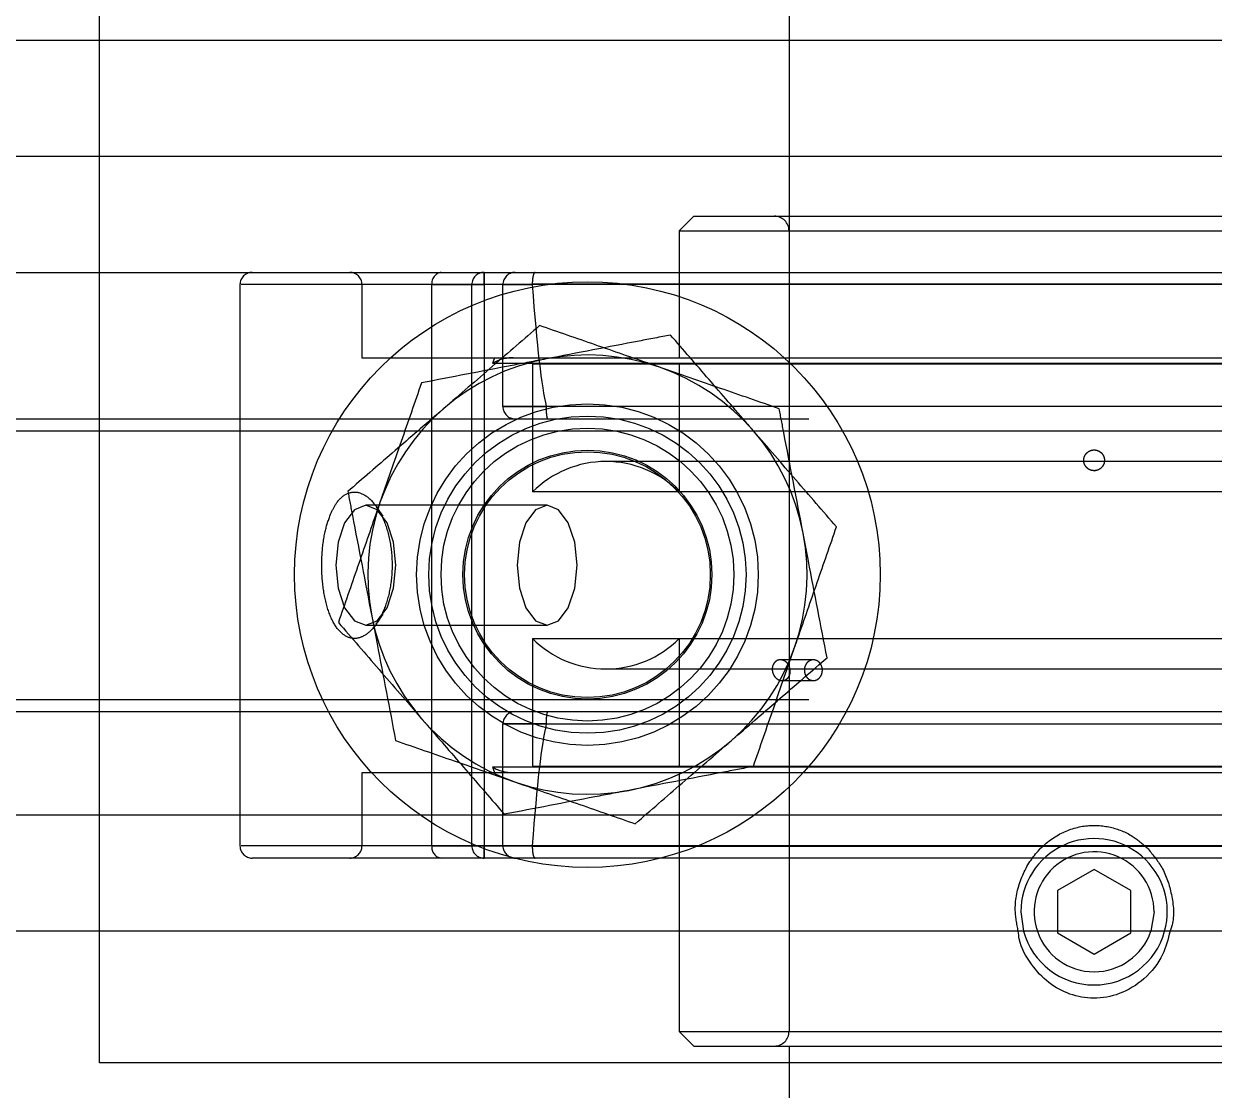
# Model space of a CAD drawing. Header units: metres. Extents: x 0 to 21025, y 0 to 14850.
# Drawn here: x 2039.71 to 2088.49, y 9002.01 to 9045.7 of the extents above; entities that cross this region are included whole.
import ezdxf

# ---------------------------------------------------------------- set-up
doc = ezdxf.new("R2010")
doc.units = ezdxf.units.M
doc.header["$LTSCALE"] = 25
doc.linetypes.add('HIDDEN2', pattern=[4.7625, 3.175, -1.5875])
doc.layers.add('SL4', color=4, linetype='Continuous')
doc.layers.add('ST1', color=7, linetype='HIDDEN2')

msp = doc.modelspace()

# ---------------------------------------------------------------- linework, layer by layer
at = {"layer": 'SL4'}
for p, q in [((2251.996, 9045.026), (1961.996, 9045.026)), ((2248.996, 9040.269), (1957.238, 9040.269)), ((2215.019, 9035.506), (1988.496, 9035.506)), ((2248.996, 9013.276), (1957.238, 9013.276)), ((2248.821, 9008.519), (1961.996, 9008.519)), ((2042.802, 9003.134), (2042.802, 9008.519)), ((2066.564, 9008.519), (2066.564, 9004.419)), ((2082.064, 9008.519), (2082.064, 9008.453)), ((2085.064, 9008.453), (2085.064, 9008.519)), ((2082.064, 9008.453), (2083.564, 9007.587)), ((2083.564, 9007.587), (2085.064, 9008.453)), ((2066.564, 9004.419), (2067.164, 9003.819)), ((2066.564, 9004.419), (2100.564, 9004.419)), ((2067.164, 9003.819), (2099.964, 9003.819)), ((2071.064, 9003.819), (2071.064, 9000.884)), ((2071.064, 9003.134), (2042.802, 9003.134))]:
    msp.add_line(p, q, dxfattribs=at)
for radius, start, end in [(3, 195.466, 344.534), (2.459, 198.9879, 341.0121)]:
    msp.add_arc((2083.564, 9009.319), radius, start, end, dxfattribs=at)
msp.add_open_spline([(2086.675, 9008.519), (2086.593, 9008.193), (2086.409, 9007.459), (2085.668, 9006.54), (2084.662, 9005.911), (2083.572, 9005.716), (2082.559, 9005.897), (2081.661, 9006.388), (2080.946, 9007.171), (2080.517, 9007.926), (2080.467, 9008.413), (2080.456, 9008.519)], degree=3, knots=[0, 0, 0, 0, 0.111202, 0.25077, 0.382599, 0.501592, 0.61112, 0.720329, 0.837079, 0.964836, 1, 1, 1, 1], dxfattribs=at)
at = {"layer": 'ST1'}
for p, q in [((2042.802, 9008.519), (2042.802, 9153.134)), ((2071.064, 9095.384), (2071.064, 9003.819)), ((2248.996, 9045.026), (1961.996, 9045.026)), ((2067.164, 9037.819), (2066.564, 9037.219)), ((2067.164, 9037.819), (2099.964, 9037.819)), ((2066.564, 9037.219), (2100.564, 9037.219)), ((2066.564, 9037.219), (2066.564, 9032.019)), ((2071.064, 9037.219), (2071.064, 9004.419)), ((2251.996, 9035.506), (1951.996, 9035.506)), ((2049.064, 9035.519), (2056.812, 9035.519)), ((2056.812, 9035.519), (2058.564, 9035.519)), ((2058.564, 9035.519), (2058.564, 9035.019)), ((2058.564, 9035.519), (2059.839, 9035.519)), ((2058.564, 9035.019), (2058.564, 9035.519)), ((2059.839, 9035.519), (2060.657, 9035.519)), ((2060.657, 9035.519), (2106.472, 9035.519)), ((2048.564, 9035.019), (2048.564, 9012.019)), ((2056.425, 9035.019), (2048.613, 9035.019)), ((2113.564, 9035.019), (2053.564, 9035.019)), ((2053.564, 9035.019), (2053.564, 9032.019)), ((2058.064, 9035.019), (2056.425, 9035.019)), ((2056.425, 9012.019), (2056.425, 9035.019)), ((2056.425, 9035.019), (2058.064, 9035.019)), ((2058.064, 9035.019), (2058.564, 9035.019)), ((2058.064, 9012.019), (2058.064, 9035.019)), ((2058.564, 9035.019), (2058.064, 9035.019)), ((2058.564, 9035.019), (2058.564, 9012.019)), ((2059.339, 9035.019), (2058.564, 9035.019)), ((2059.339, 9030.019), (2059.339, 9035.019)), ((2060.542, 9035.019), (2059.339, 9035.019)), ((2059.339, 9035.019), (2060.542, 9035.019)), ((2060.541, 9035.035), (2060.542, 9035.019)), ((2106.587, 9035.035), (2060.541, 9035.035)), ((2053.564, 9032.019), (2083.564, 9032.019)), ((2083.564, 9032.019), (2113.564, 9032.019)), ((2058.917, 9031.796), (2108.211, 9031.796)), ((2060.554, 9031.769), (2106.575, 9031.769)), ((2060.554, 9031.769), (2060.554, 9026.524)), ((2066.564, 9031.769), (2066.564, 9026.524)), ((2059.339, 9030.019), (2061.119, 9030.019)), ((2061.119, 9030.019), (2059.339, 9030.019)), ((2061.119, 9030.019), (2061.117, 9030.035)), ((2061.117, 9030.035), (2106.011, 9030.035)), ((1992.496, 9029.519), (2211.496, 9029.519)), ((2211.496, 9029.019), (1992.496, 9029.019)), ((2083.854, 9028.127), (2083.771, 9028.185)), ((2103.569, 9027.769), (2063.559, 9027.769)), ((2083.564, 9027.394), (2083.623, 9027.404)), ((2106.575, 9026.524), (2060.554, 9026.524)), ((2061.148, 9025.977), (2053.722, 9025.977)), ((2054.432, 9025.526), (2054.156, 9025.916)), ((2054.147, 9021.108), (2054.432, 9021.511)), ((2053.722, 9021.06), (2061.148, 9021.06)), ((2060.554, 9020.513), (2106.575, 9020.513)), ((2060.554, 9020.513), (2060.554, 9015.269)), ((2066.564, 9020.513), (2066.564, 9015.269)), ((2063.559, 9019.269), (2103.569, 9019.269)), ((2072.059, 9019.644), (2070.71, 9019.644)), ((2070.781, 9018.794), (2072.059, 9018.794)), ((1992.496, 9018.019), (2211.496, 9018.019)), ((2211.496, 9017.519), (1992.496, 9017.519)), ((2061.119, 9017.019), (2059.339, 9017.019)), ((2059.339, 9012.019), (2059.339, 9017.019)), ((2059.339, 9017.019), (2061.119, 9017.019)), ((2061.117, 9017.002), (2061.119, 9017.019)), ((2106.011, 9017.002), (2061.117, 9017.002)), ((2113.564, 9015.019), (2053.564, 9015.019)), ((2053.564, 9015.019), (2053.564, 9012.019)), ((2108.211, 9015.241), (2058.917, 9015.241)), ((2106.575, 9015.269), (2060.554, 9015.269)), ((2066.564, 9015.019), (2066.564, 9008.519)), ((2251.996, 9013.276), (1957.238, 9013.276)), ((2056.425, 9012.019), (2048.613, 9012.019)), ((2113.564, 9012.019), (2053.564, 9012.019)), ((2056.425, 9012.019), (2058.064, 9012.019)), ((2058.064, 9012.019), (2056.425, 9012.019)), ((2058.064, 9012.019), (2058.564, 9012.019)), ((2058.564, 9012.019), (2058.064, 9012.019)), ((2058.564, 9012.019), (2059.339, 9012.019)), ((2058.564, 9012.019), (2058.564, 9011.519)), ((2058.564, 9011.519), (2058.564, 9012.019)), ((2059.339, 9012.019), (2060.542, 9012.019)), ((2060.542, 9012.019), (2059.339, 9012.019)), ((2060.542, 9012.019), (2060.541, 9012.002)), ((2060.541, 9012.002), (2106.587, 9012.002)), ((2056.812, 9011.519), (2049.064, 9011.519)), ((2058.564, 9011.519), (2056.812, 9011.519)), ((2059.839, 9011.519), (2058.564, 9011.519)), ((2060.657, 9011.519), (2059.839, 9011.519)), ((2106.472, 9011.519), (2060.657, 9011.519)), ((2083.564, 9011.051), (2082.064, 9010.185)), ((2085.064, 9010.185), (2083.564, 9011.051)), ((2082.064, 9010.185), (2082.064, 9008.519)), ((2085.064, 9008.519), (2085.064, 9010.185)), ((2080.564, 9009.319), (2080.673, 9008.519)), ((2086.023, 9009.319), (2085.889, 9008.519)), ((2096.064, 9003.134), (2071.064, 9003.134))]:
    msp.add_line(p, q, dxfattribs=at)
at = {"layer": 'ST1', "flags": 128}
for points in [[(2053.722, 9021.06), (2054.192, 9021.247), (2054.591, 9021.78), (2054.858, 9022.578), (2054.951, 9023.519), (2054.858, 9024.459), (2054.591, 9025.257), (2054.192, 9025.79), (2053.722, 9025.977), (2053.252, 9025.79), (2052.853, 9025.257), (2052.586, 9024.459), (2052.493, 9023.519), (2052.586, 9022.578), (2052.853, 9021.78), (2053.252, 9021.247), (2053.722, 9021.06)], [(2062.378, 9023.519), (2062.284, 9024.459), (2062.018, 9025.257), (2061.619, 9025.79), (2061.148, 9025.977), (2060.678, 9025.79), (2060.279, 9025.257), (2060.013, 9024.459), (2059.919, 9023.519), (2060.013, 9022.578), (2060.279, 9021.78), (2060.678, 9021.247), (2061.148, 9021.06), (2061.619, 9021.247), (2062.018, 9021.78), (2062.284, 9022.578), (2062.378, 9023.519)]]:
    msp.add_lwpolyline(points, dxfattribs=at)
at = {"layer": 'ST1'}
for radius in [12, 7, 6.5, 6, 5.1, 5.036]:
    msp.add_circle((2062.802, 9023.134), radius, dxfattribs=at)
for centre, radius, start, end in [((2070.464, 9037.219), 0.6, 0, 90), ((2049.064, 9035.019), 0.5, 90, 180), ((2053.064, 9035.019), 0.5, 0, 90), ((2056.877, 9035.068), 0.455, 98.1263, 186.2928), ((2058.564, 9035.019), 0.5, 90, 180), ((2059.839, 9035.019), 0.5, 90, 180), ((2062.802, 9023.134), 9, 70.8626, 130.8626), ((2059.758, 9030.319), 1.7, 90, 119.6445), ((2083.564, 9023.519), 26, 160.9179, 161.4359), ((2062.802, 9023.134), 9, 10.8626, 70.8626), ((2059.839, 9030.019), 0.5, 180, 270), ((2062.802, 9023.134), 9, 130.8626, 190.8626), ((2063.559, 9023.519), 4.25, 90, 135), ((2063.559, 9023.519), 4.25, 45, 90), ((2062.802, 9023.134), 9, 310.8626, 10.8626), ((2062.802, 9023.134), 9, 190.8626, 250.8626), ((2063.559, 9023.519), 4.25, 225, 270), ((2063.559, 9023.519), 4.25, 270, 315), ((2059.839, 9017.019), 0.5, 90, 180), ((2062.802, 9023.134), 9, 250.8626, 310.8626), ((2083.564, 9023.519), 26, 198.5641, 199.0821), ((2059.758, 9016.719), 1.7, 240.3555, 270), ((2049.064, 9012.019), 0.5, 180, 270), ((2053.064, 9012.019), 0.5, 270, 0), ((2056.877, 9011.969), 0.455, 173.7072, 261.8737), ((2058.564, 9012.019), 0.5, 180, 270), ((2059.839, 9012.019), 0.5, 180, 270), ((2083.564, 9009.319), 3, 344.534, 180), ((2083.564, 9009.319), 2.459, 0, 198.9879), ((2070.464, 9004.419), 0.6, 270, 0)]:
    msp.add_arc(centre, radius, start, end, dxfattribs=at)
for centre, start_param, end_param in [((2061.379, 9091.961), 2.718733, 3.012905), ((2061.379, 8955.076), 0.128688, 0.42286)]:
    msp.add_ellipse(centre, major_axis=(0, 62.443), ratio=0.03267, start_param=start_param, end_param=end_param, dxfattribs=at)
for points, knots in [([(2060.657, 9035.519), (2060.656, 9035.519), (2060.647, 9035.518), (2060.625, 9035.508), (2060.594, 9035.454), (2060.565, 9035.345), (2060.546, 9035.2), (2060.543, 9035.09), (2060.541, 9035.035)], [0, 0, 0, 0, 0.00841, 0.140315, 0.359805, 0.574575, 0.787251, 1, 1, 1, 1]), ([(2060.843, 9033.34), (2060.205, 9032.788), (2058.917, 9031.673), (2057.585, 9030.521), (2056.913, 9029.94)], [0, 0, 0, 0, 0.495458, 1, 1, 1, 1]), ([(2065.752, 9031.636), (2065.636, 9031.677), (2064.755, 9031.982), (2063.093, 9032.559), (2061.598, 9033.078), (2060.843, 9033.34)], [0, 0, 0, 0, 0.07009, 0.530784, 1, 1, 1, 1]), ([(2066.209, 9032.952), (2065.78, 9032.869), (2064.117, 9032.55), (2062.389, 9032.219), (2061.106, 9031.972)], [0, 0, 0, 0, 0.257551, 1, 1, 1, 1]), ([(2069.608, 9029.022), (2069.528, 9029.115), (2068.917, 9029.82), (2067.767, 9031.15), (2066.731, 9032.347), (2066.209, 9032.952)], [0, 0, 0, 0, 0.07009, 0.530784, 1, 1, 1, 1]), ([(2061.106, 9031.972), (2060.642, 9031.883), (2058.914, 9031.552), (2057.232, 9031.229), (2056.003, 9030.993)], [0, 0, 0, 0, 0.268634, 1, 1, 1, 1]), ([(2070.661, 9029.933), (2069.864, 9030.209), (2068.255, 9030.768), (2066.591, 9031.345), (2065.752, 9031.636)], [0, 0, 0, 0, 0.495458, 1, 1, 1, 1]), ([(2056.003, 9030.993), (2055.726, 9030.196), (2055.167, 9028.587), (2054.59, 9026.923), (2054.299, 9026.084)], [0, 0, 0, 0, 0.495458, 1, 1, 1, 1]), ([(2061.185, 9029.519), (2061.176, 9029.526), (2061.159, 9029.54), (2061.138, 9029.655), (2061.123, 9029.821), (2061.121, 9029.953), (2061.119, 9030.019)], [0, 0, 0, 0, 0.25, 0.5, 0.75, 1, 1, 1, 1]), ([(2056.913, 9029.94), (2056.82, 9029.86), (2056.115, 9029.249), (2054.785, 9028.099), (2053.588, 9027.063), (2052.984, 9026.541)], [0, 0, 0, 0, 0.07009, 0.530784, 1, 1, 1, 1]), ([(2071.64, 9024.83), (2071.374, 9026.218), (2071.042, 9027.946), (2070.724, 9029.607), (2070.661, 9029.933)], [0, 0, 0, 0, 0.803647, 1, 1, 1, 1]), ([(2073.008, 9025.092), (2072.456, 9025.73), (2071.341, 9027.018), (2070.189, 9028.35), (2069.608, 9029.022)], [0, 0, 0, 0, 0.495458, 1, 1, 1, 1]), ([(2083.799, 9028.173), (2083.757, 9028.195), (2083.673, 9028.24), (2083.528, 9028.25), (2083.389, 9028.215), (2083.269, 9028.135), (2083.181, 9028.021), (2083.136, 9027.883), (2083.139, 9027.737), (2083.19, 9027.599), (2083.286, 9027.487), (2083.412, 9027.413), (2083.555, 9027.386), (2083.697, 9027.407), (2083.825, 9027.473), (2083.924, 9027.577), (2083.983, 9027.709), (2083.996, 9027.855), (2083.959, 9027.997), (2083.887, 9028.106), (2083.823, 9028.154), (2083.799, 9028.173)], [0, 0, 0, 0, 0.052844, 0.1057, 0.158311, 0.211029, 0.264269, 0.318229, 0.372799, 0.427598, 0.482131, 0.536024, 0.589192, 0.641877, 0.694517, 0.747562, 0.801289, 0.855692, 0.910468, 0.96514, 1, 1, 1, 1]), ([(2052.274, 9025.611), (2052.194, 9025.381), (2052.021, 9024.886), (2051.904, 9023.928), (2051.917, 9022.885), (2052.082, 9021.899), (2052.385, 9021.109), (2052.798, 9020.616), (2053.271, 9020.464), (2053.754, 9020.643), (2054.198, 9021.119), (2054.556, 9021.851), (2054.779, 9022.782), (2054.822, 9023.819), (2054.666, 9024.839), (2054.333, 9025.704), (2053.88, 9026.3), (2053.383, 9026.562), (2052.91, 9026.483), (2052.531, 9026.14), (2052.351, 9025.77), (2052.274, 9025.611)], [0, 0, 0, 0, 0.047292, 0.102091, 0.158296, 0.214989, 0.271005, 0.325251, 0.37727, 0.427786, 0.478331, 0.530322, 0.584384, 0.640206, 0.696866, 0.753228, 0.808134, 0.860843, 0.911693, 0.962052, 1, 1, 1, 1]), ([(2054.299, 9026.084), (2054.259, 9025.968), (2053.953, 9025.087), (2053.376, 9023.425), (2052.857, 9021.93), (2052.596, 9021.175)], [0, 0, 0, 0, 0.07009, 0.530784, 1, 1, 1, 1]), ([(2052.984, 9026.541), (2053.046, 9026.214), (2053.365, 9024.553), (2053.697, 9022.826), (2053.963, 9021.437)], [0, 0, 0, 0, 0.196353, 1, 1, 1, 1]), ([(2071.304, 9020.183), (2071.345, 9020.299), (2071.65, 9021.181), (2072.227, 9022.842), (2072.746, 9024.337), (2073.008, 9025.092)], [0, 0, 0, 0, 0.07009, 0.530784, 1, 1, 1, 1]), ([(2072.62, 9019.727), (2072.368, 9021.039), (2072.045, 9022.723), (2071.713, 9024.449), (2071.64, 9024.83)], [0, 0, 0, 0, 0.779636, 1, 1, 1, 1]), ([(2053.963, 9021.437), (2054.036, 9021.057), (2054.367, 9019.33), (2054.69, 9017.647), (2054.942, 9016.334)], [0, 0, 0, 0, 0.220364, 1, 1, 1, 1]), ([(2052.596, 9021.175), (2053.148, 9020.537), (2054.262, 9019.249), (2055.414, 9017.917), (2055.995, 9017.245)], [0, 0, 0, 0, 0.495458, 1, 1, 1, 1]), ([(2068.69, 9016.327), (2068.783, 9016.408), (2069.488, 9017.018), (2070.818, 9018.168), (2072.016, 9019.204), (2072.62, 9019.727)], [0, 0, 0, 0, 0.07009, 0.530784, 1, 1, 1, 1]), ([(2069.601, 9015.274), (2069.877, 9016.071), (2070.436, 9017.68), (2071.013, 9019.344), (2071.304, 9020.183)], [0, 0, 0, 0, 0.495458, 1, 1, 1, 1]), ([(2071.105, 9019.275), (2071.111, 9019.226), (2071.121, 9019.129), (2071.083, 9018.992), (2071.009, 9018.881), (2070.904, 9018.81), (2070.782, 9018.786), (2070.657, 9018.809), (2070.542, 9018.878), (2070.449, 9018.984), (2070.389, 9019.117), (2070.368, 9019.263), (2070.39, 9019.405), (2070.454, 9019.525), (2070.551, 9019.61), (2070.669, 9019.649), (2070.794, 9019.64), (2070.914, 9019.585), (2071.014, 9019.489), (2071.078, 9019.379), (2071.098, 9019.304), (2071.105, 9019.275)], [0, 0, 0, 0, 0.054736, 0.109478, 0.16399, 0.217847, 0.270979, 0.323642, 0.376288, 0.429367, 0.483144, 0.537587, 0.592374, 0.64702, 0.701097, 0.754439, 0.80721, 0.859817, 0.912724, 0.966267, 1, 1, 1, 1]), ([(2072.059, 9018.794), (2072.018, 9018.798), (2071.935, 9018.808), (2071.825, 9018.881), (2071.742, 9018.989), (2071.695, 9019.124), (2071.688, 9019.269), (2071.723, 9019.408), (2071.796, 9019.526), (2071.899, 9019.61), (2072.019, 9019.649), (2072.145, 9019.64), (2072.262, 9019.583), (2072.356, 9019.486), (2072.416, 9019.358), (2072.436, 9019.214), (2072.413, 9019.071), (2072.351, 9018.944), (2072.255, 9018.849), (2072.152, 9018.8), (2072.085, 9018.795), (2072.059, 9018.794)], [0, 0, 0, 0, 0.053682, 0.107365, 0.161053, 0.214745, 0.26843, 0.322109, 0.375792, 0.429482, 0.483172, 0.536855, 0.590534, 0.644219, 0.697911, 0.751599, 0.805279, 0.85896, 0.912648, 0.96634, 1, 1, 1, 1]), ([(2061.119, 9017.019), (2061.12, 9017.084), (2061.123, 9017.215), (2061.138, 9017.38), (2061.159, 9017.496), (2061.176, 9017.511), (2061.184, 9017.519)], [0, 0, 0, 0, 0.25, 0.5, 0.75, 1, 1, 1, 1]), ([(2055.995, 9017.245), (2056.076, 9017.152), (2056.686, 9016.447), (2057.836, 9015.117), (2058.872, 9013.92), (2059.395, 9013.316)], [0, 0, 0, 0, 0.07009, 0.530784, 1, 1, 1, 1]), ([(2054.942, 9016.334), (2055.739, 9016.058), (2057.348, 9015.499), (2059.012, 9014.922), (2059.851, 9014.631)], [0, 0, 0, 0, 0.495458, 1, 1, 1, 1]), ([(2064.76, 9012.927), (2065.398, 9013.48), (2066.686, 9014.594), (2068.018, 9015.746), (2068.69, 9016.327)], [0, 0, 0, 0, 0.495458, 1, 1, 1, 1]), ([(2069.601, 9015.274), (2069.172, 9015.192), (2067.509, 9014.873), (2065.781, 9014.541), (2064.498, 9014.295)], [0, 0, 0, 0, 0.257551, 1, 1, 1, 1]), ([(2059.851, 9014.631), (2059.968, 9014.591), (2060.849, 9014.285), (2062.51, 9013.708), (2064.006, 9013.189), (2064.76, 9012.927)], [0, 0, 0, 0, 0.07009, 0.530784, 1, 1, 1, 1]), ([(2064.498, 9014.295), (2064.034, 9014.206), (2062.306, 9013.874), (2060.625, 9013.552), (2059.395, 9013.316)], [0, 0, 0, 0, 0.268634, 1, 1, 1, 1]), ([(2080.456, 9008.519), (2080.397, 9008.82), (2080.259, 9009.538), (2080.518, 9010.694), (2081.15, 9011.788), (2082.099, 9012.557), (2083.183, 9012.901), (2084.23, 9012.838), (2085.099, 9012.491), (2085.538, 9012.109), (2085.733, 9011.94)], [0, 0, 0, 0, 0.107244, 0.255886, 0.404271, 0.546974, 0.677281, 0.795275, 0.909449, 1, 1, 1, 1]), ([(2060.541, 9012.002), (2060.543, 9011.947), (2060.546, 9011.837), (2060.565, 9011.692), (2060.594, 9011.583), (2060.625, 9011.529), (2060.647, 9011.519), (2060.656, 9011.519), (2060.657, 9011.519)], [0, 0, 0, 0, 0.2127494, 0.4254248, 0.6401954, 0.859685, 0.9915898, 1, 1, 1, 1]), ([(2085.733, 9011.94), (2085.951, 9011.683), (2086.426, 9011.123), (2086.774, 9010.017), (2086.872, 9009.083), (2086.705, 9008.604), (2086.675, 9008.519)], [0, 0, 0, 0, 0.271439, 0.590637, 0.927052, 1, 1, 1, 1])]:
    msp.add_open_spline(points, degree=3, knots=knots, dxfattribs=at)

doc.saveas('drawing.dxf')
